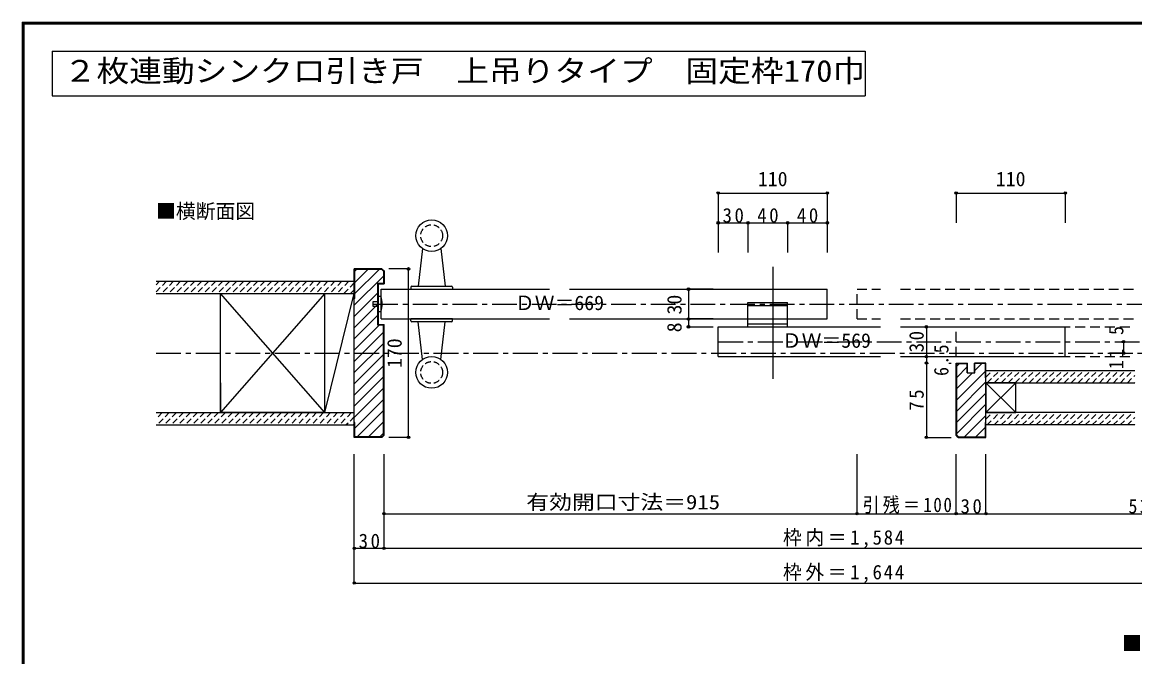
# Model space of a CAD drawing. Units: millimetres at full size, sheet at 1:5. Extents: x -973 to 977, y -718 to 696.
# Drawn here: x -973 to 149, y 56 to 696 of the extents above; entities that cross this region are included whole.
import ezdxf
from ezdxf.enums import TextEntityAlignment as Align

# ---------------------------------------------------------------- set-up
doc = ezdxf.new("R2010")
doc.units = ezdxf.units.MM
doc.header["$LTSCALE"] = 5
doc.header["$PDMODE"] = 32
doc.header["$PDSIZE"] = 2.5
for name, pattern in [('CHAIN1', [8, 5, -1, 1, -1]), ('DASHED1', [1.8, 1.2, -0.6]), ('DASHED2', [3, 2, -1])]:
    doc.linetypes.add(name, pattern=pattern)
for name, color, linetype in [('0-1_通り芯', 4, 'CHAIN1'), ('0-2_柱', 3, 'Continuous'), ('0-3_仕上げ', 2, 'Continuous'), ('0-4_枠', 3, 'Continuous'), ('0-5_ケーシング', 3, 'Continuous'), ('0-6_扉', 7, 'Continuous'), ('0-7_金物', 7, 'Continuous'), ('0-A_文字', 7, 'Continuous'), ('0-B_寸法', 7, 'Continuous'), ('0-C_ハッチ', 4, 'DASHED1'), ('F-1_枠', 6, 'Continuous')]:
    doc.layers.add(name, color=color, linetype=linetype)
doc.styles.add('ＭＳ ゴシック', font='')
doc.styles.get('ＭＳ ゴシック').set_extended_font_data('MS Gothic')

msp = doc.modelspace()

# ---------------------------------------------------------------- linework, layer by layer
at = {"layer": '0-1_通り芯'}
for p, q in [((-271.449, 373.494), (318.551, 373.494)), ((-838.449, 361.994), (548.552, 361.994))]:
    msp.add_line(p, q, dxfattribs=at)
at = {"layer": '0-2_柱'}
for p, q in [((-773.328, 421.994), (-668.328, 421.994)), ((-773.328, 301.994), (-773.328, 421.994)), ((-668.328, 301.994), (-668.328, 421.994)), ((-773.328, 331.994), (-773.328, 301.994)), ((-1.448, 331.994), (-1.448, 301.994)), ((28.552, 331.994), (-1.448, 331.994)), ((28.552, 301.994), (28.552, 331.994)), ((-668.328, 301.994), (-773.328, 301.994)), ((-1.448, 301.994), (28.552, 301.994))]:
    msp.add_line(p, q, dxfattribs=at)
at = {"layer": '0-2_柱', "color": 7}
for p, q in [((-668.328, 421.994), (-773.328, 301.994)), ((-668.328, 301.994), (-773.328, 421.994)), ((-668.328, 301.994), (-638.449, 421.994)), ((-1.448, 331.994), (28.552, 301.994)), ((28.552, 331.994), (-1.448, 301.994))]:
    msp.add_line(p, q, dxfattribs=at)
at = {"layer": '0-3_仕上げ'}
for p, q in [((-838.449, 434.494), (-638.449, 434.494)), ((-838.449, 421.994), (-638.449, 421.994)), ((-1.448, 344.494), (148.551, 344.494)), ((-1.448, 331.994), (148.551, 331.994)), ((-838.449, 301.994), (-638.449, 301.994)), ((148.551, 301.994), (-1.448, 301.994)), ((-838.449, 289.494), (-638.449, 289.494)), ((148.551, 289.494), (-1.448, 289.494))]:
    msp.add_line(p, q, dxfattribs=at)
at = {"layer": '0-4_枠'}
for p, q in [((-610.57, 446.994), (-638.449, 446.994)), ((-638.449, 276.994), (-638.449, 446.994)), ((-610.777, 446.494), (-637.949, 446.494)), ((-637.949, 416.994), (-637.949, 446.494)), ((-610.777, 446.494), (-608.949, 444.665)), ((-610.57, 446.994), (-608.449, 444.872)), ((-608.949, 444.665), (-608.949, 432.494)), ((-608.449, 444.872), (-608.449, 431.994)), ((-614.949, 432.494), (-608.949, 432.494)), ((-614.449, 431.994), (-614.449, 390.994)), ((-614.449, 431.994), (-608.449, 431.994)), ((-637.949, 416.994), (-638.449, 416.994)), ((-614.449, 390.994), (-608.449, 390.994)), ((-608.949, 279.322), (-608.949, 390.494)), ((-608.449, 279.115), (-608.449, 390.994)), ((-31.449, 351.994), (-19.899, 351.994)), ((-31.449, 279.115), (-31.449, 351.994)), ((-30.949, 351.494), (-20.399, 351.494)), ((-30.949, 279.322), (-30.949, 351.494)), ((-20.399, 341.994), (-20.399, 351.494)), ((-19.899, 341.994), (-19.899, 351.994)), ((-12.999, 341.994), (-12.999, 351.994)), ((-1.449, 351.994), (-12.999, 351.994)), ((-12.499, 341.994), (-12.499, 351.494)), ((-1.949, 351.494), (-12.499, 351.494)), ((-1.949, 336.994), (-1.949, 351.494)), ((-1.449, 276.994), (-1.449, 351.994)), ((-20.399, 341.994), (-12.499, 341.994)), ((-1.949, 336.994), (-1.449, 336.994)), ((-637.949, 291.994), (-638.449, 291.994)), ((-637.949, 277.494), (-637.949, 291.994)), ((-610.57, 276.994), (-638.449, 276.994)), ((-610.777, 277.494), (-637.949, 277.494)), ((-610.777, 277.494), (-608.949, 279.322)), ((-610.57, 276.994), (-608.449, 279.115)), ((-29.327, 276.994), (-31.449, 279.115)), ((-29.12, 277.494), (-30.949, 279.322)), ((-29.327, 276.994), (-1.449, 276.994)), ((-29.12, 277.494), (-1.949, 277.494))]:
    msp.add_line(p, q, dxfattribs=at)
for points in [[(-614.949, 432.494), (-614.949, 390.494), (-608.949, 390.494)], [(-1.949, 277.494), (-1.949, 291.994), (-1.449, 291.994)]]:
    msp.add_lwpolyline(points, dxfattribs=at)
at = {"layer": '0-5_ケーシング'}
for p, q in [((-569.699, 467.438), (-573.949, 429.494)), ((-551.199, 467.438), (-546.949, 429.494)), ((-581.449, 428.494), (-581.449, 426.494)), ((-581.449, 426.494), (-539.449, 426.494)), ((-580.449, 429.494), (-540.449, 429.494)), ((-539.449, 428.494), (-539.449, 426.494)), ((-539.449, 396.494), (-581.449, 396.494)), ((-581.449, 394.494), (-581.449, 396.494)), ((-540.449, 393.494), (-580.449, 393.494)), ((-569.699, 355.549), (-573.949, 393.494)), ((-551.199, 355.549), (-546.949, 393.494)), ((-539.449, 394.494), (-539.449, 396.494))]:
    msp.add_line(p, q, dxfattribs=at)
for centre in [(-560.449, 480.494), (-560.449, 342.494)]:
    msp.add_circle(centre, 16, dxfattribs=at)
at = {"layer": '0-5_ケーシング', "linetype": 'DASHED1'}
for centre in [(-560.449, 480.494), (-560.449, 342.494)]:
    msp.add_circle(centre, 11, dxfattribs=at)
at = {"layer": '0-5_ケーシング'}
for centre, start, end in [((-580.449, 428.494), 90, 180), ((-540.449, 428.494), 0, 90), ((-580.449, 394.494), 180, 270), ((-540.449, 394.494), 270, 0)]:
    msp.add_arc(centre, 1, start, end, dxfattribs=at)
at = {"layer": '0-6_扉', "color": 3}
msp.add_line((-216.449, 448.994), (-216.449, 335.994), dxfattribs=at)
at = {"layer": '0-6_扉', "color": 6}
for p, q in [((-611.449, 426.494), (-441.544, 426.494)), ((-611.449, 396.494), (-611.449, 426.494)), ((-421.544, 426.494), (-161.449, 426.494)), ((-161.449, 396.494), (-161.449, 426.494)), ((-611.449, 396.494), (-441.544, 396.494)), ((-421.544, 396.494), (-161.449, 396.494)), ((-271.449, 358.494), (-271.449, 388.494)), ((-271.449, 388.494), (-107.672, 388.494)), ((-87.672, 388.494), (78.551, 388.494)), ((78.551, 358.494), (78.551, 388.494)), ((-271.449, 358.494), (-107.672, 358.494)), ((-87.672, 358.494), (78.551, 358.494))]:
    msp.add_line(p, q, dxfattribs=at)
at = {"layer": '0-6_扉', "color": 2, "linetype": 'DASHED2'}
for p, q in [((-131.449, 396.494), (-131.449, 426.494)), ((-131.449, 426.494), (-107.672, 426.494)), ((-87.672, 426.494), (148.551, 426.494)), ((-131.449, 396.494), (-107.672, 396.494)), ((-87.672, 396.494), (148.551, 396.494)), ((-31.449, 388.494), (148.551, 388.494)), ((-31.449, 358.494), (-31.449, 388.494)), ((-31.449, 358.494), (148.551, 358.494))]:
    msp.add_line(p, q, dxfattribs=at)
at = {"layer": '0-7_金物'}
for p, q in [((-619.449, 408.994), (-619.449, 413.994)), ((-619.449, 413.994), (-614.449, 413.994)), ((-614.449, 408.994), (-619.449, 408.994)), ((-614.449, 403.994), (-611.449, 403.994))]:
    msp.add_line(p, q, dxfattribs=at)
at = {"layer": '0-7_金物', "color": 2}
for p, q in [((-241.449, 412.994), (-201.449, 412.994)), ((-241.449, 388.494), (-241.449, 412.994)), ((-241.449, 409.994), (-201.449, 409.994)), ((-201.449, 388.494), (-201.449, 412.994)), ((-241.449, 391.494), (-201.449, 391.494)), ((-241.449, 388.494), (-201.449, 388.494))]:
    msp.add_line(p, q, dxfattribs=at)
at = {"layer": '0-7_金物'}
msp.add_lwpolyline([(-611.449, 418.994), (-614.449, 418.994), (-614.449, 403.994)], dxfattribs=at)
msp.add_arc((-639.074, 411.494), 28.625, 344.81071, 15.18929, dxfattribs=at)
at = {"layer": '0-A_文字', "color": 3}
for p, q in [((-943.333, 666.667), (-943.333, 621.667)), ((-943.333, 666.667), (-123.214, 666.667)), ((-123.214, 666.667), (-123.214, 621.667)), ((-943.333, 621.667), (-123.214, 621.667))]:
    msp.add_line(p, q, dxfattribs=at)
at = {"layer": '0-B_寸法', "color": 4}
for p, q in [((-271.449, 523.494), (-271.449, 463.494)), ((-271.449, 523.494), (-161.449, 523.494)), ((-161.449, 523.494), (-161.449, 463.494)), ((-31.449, 523.494), (-31.449, 493.494)), ((-31.449, 523.494), (78.551, 523.494)), ((78.551, 523.494), (78.551, 493.494)), ((-271.449, 493.494), (-241.449, 493.494)), ((-241.449, 493.494), (-241.449, 463.494)), ((-241.449, 493.494), (-201.449, 493.494)), ((-201.449, 493.494), (-201.449, 463.494)), ((-201.449, 493.494), (-161.449, 493.494)), ((-583.789, 446.994), (-603.789, 446.994)), ((-583.789, 276.994), (-583.789, 446.994)), ((-276.449, 426.494), (-301.495, 426.494)), ((-301.495, 426.494), (-301.495, 388.494)), ((-276.449, 396.494), (-301.495, 396.494)), ((-301.495, 388.494), (-276.449, 388.494)), ((-61.495, 388.494), (-36.449, 388.494)), ((-61.495, 388.494), (-61.495, 358.494)), ((137.388, 373.494), (137.388, 361.994)), ((-61.495, 358.494), (-61.495, 351.993)), ((-61.495, 358.494), (-59.387, 358.494)), ((-61.495, 351.993), (-61.495, 276.993)), ((-61.495, 351.993), (-59.387, 351.993)), ((-38.953, 358.494), (-36.449, 358.494)), ((-38.953, 351.993), (-36.449, 351.993)), ((-583.789, 276.994), (-603.789, 276.994)), ((-61.495, 276.993), (-36.449, 276.993)), ((-638.449, 129.994), (-638.449, 259.994)), ((-608.449, 164.994), (-608.449, 259.994)), ((-131.449, 199.994), (-131.449, 259.994)), ((-31.449, 199.994), (-31.449, 259.994)), ((-1.449, 199.994), (-1.449, 259.994)), ((-608.449, 199.994), (-131.449, 199.994)), ((-131.449, 199.994), (-31.449, 199.994)), ((-31.449, 199.994), (318.551, 199.994)), ((-608.449, 164.994), (-638.449, 164.994)), ((318.551, 164.994), (-608.449, 164.994)), ((-638.449, 129.994), (348.551, 129.994))]:
    msp.add_line(p, q, dxfattribs=at)
at = {"layer": '0-B_寸法', "color": 4, "linetype": 'CHAIN1'}
msp.add_line((-619.449, 411.494), (318.551, 411.494), dxfattribs=at)
at = {"layer": '0-B_寸法'}
for p in [(-271.449, 523.494), (-161.449, 523.494), (-31.449, 523.494), (78.551, 523.494), (-271.449, 493.494), (-241.449, 493.494), (-201.449, 493.494), (-161.449, 493.494), (-583.789, 446.994), (-301.495, 426.494), (-301.495, 396.494), (-301.495, 388.494), (-61.495, 388.494), (137.388, 373.494), (-61.495, 358.494), (137.388, 361.994), (-61.495, 351.993), (-583.789, 276.994), (-61.495, 276.993), (-608.449, 199.994), (-131.449, 199.994), (-31.449, 199.994), (-1.449, 199.994), (-638.449, 164.994), (-608.449, 164.994), (-638.449, 129.994)]:
    msp.add_point(p, dxfattribs=at)
at = {"layer": '0-C_ハッチ', "linetype": 'Continuous'}
for p, q in [((-638.449, 410.248), (-608.949, 439.748)), ((-637.949, 433.376), (-624.831, 446.494)), ((-637.949, 422.062), (-613.517, 446.494)), ((-637.949, 444.689), (-636.144, 446.494)), ((-638.449, 398.935), (-614.949, 422.434)), ((-638.449, 387.621), (-614.949, 411.121)), ((-638.449, 376.307), (-614.949, 399.807)), ((-638.449, 364.994), (-612.948, 390.494)), ((-638.449, 353.68), (-608.949, 383.18)), ((-638.449, 342.366), (-608.949, 371.866)), ((-638.449, 331.052), (-608.949, 360.552)), ((-638.449, 319.739), (-608.949, 349.239)), ((-28.235, 351.494), (-30.949, 348.78)), ((-20.399, 348.017), (-30.949, 337.467)), ((-5.608, 351.494), (-12.499, 344.603)), ((-638.449, 308.425), (-608.949, 337.925)), ((-1.949, 343.839), (-30.949, 314.839)), ((-15.108, 341.994), (-30.949, 326.153)), ((-638.449, 297.111), (-608.949, 326.611)), ((-1.449, 333.026), (-30.949, 303.526)), ((-637.949, 286.297), (-608.949, 315.298)), ((-1.449, 321.712), (-30.949, 292.212)), ((-635.439, 277.494), (-608.949, 303.984)), ((-1.449, 310.398), (-30.949, 280.898)), ((-624.125, 277.494), (-608.949, 292.67)), ((-1.449, 299.084), (-23.039, 277.494)), ((-612.811, 277.494), (-608.949, 281.356)), ((-1.949, 287.271), (-11.726, 277.494))]:
    msp.add_line(p, q, dxfattribs=at)
at = {"layer": '0-C_ハッチ'}
for p, q in [((-827.728, 434.494), (-838.449, 423.773)), ((-834.799, 434.494), (-838.449, 430.844)), ((-820.657, 434.494), (-833.157, 421.994)), ((-813.586, 434.494), (-826.086, 421.994)), ((-806.515, 434.494), (-819.015, 421.994)), ((-799.444, 434.494), (-811.944, 421.994)), ((-792.373, 434.494), (-804.873, 421.994)), ((-785.302, 434.494), (-797.802, 421.994)), ((-778.231, 434.494), (-790.731, 421.994)), ((-771.16, 434.494), (-783.66, 421.994)), ((-764.089, 434.494), (-776.589, 421.994)), ((-757.017, 434.494), (-769.517, 421.994)), ((-749.946, 434.494), (-762.446, 421.994)), ((-742.875, 434.494), (-755.375, 421.994)), ((-735.804, 434.494), (-748.304, 421.994)), ((-728.733, 434.494), (-741.233, 421.994)), ((-721.662, 434.494), (-734.162, 421.994)), ((-714.591, 434.494), (-727.091, 421.994)), ((-707.52, 434.494), (-720.02, 421.994)), ((-700.449, 434.494), (-712.949, 421.994)), ((-693.378, 434.494), (-705.878, 421.994)), ((-686.307, 434.494), (-698.807, 421.994)), ((-679.236, 434.494), (-691.736, 421.994)), ((-672.165, 434.494), (-684.665, 421.994)), ((-665.094, 434.494), (-677.594, 421.994)), ((-658.023, 434.494), (-670.523, 421.994)), ((-650.951, 434.494), (-663.451, 421.994)), ((-643.88, 434.494), (-656.38, 421.994)), ((-638.449, 432.854), (-649.309, 421.994)), ((-638.449, 425.783), (-642.238, 421.994)), ((-1.448, 337.823), (5.222, 344.494)), ((-0.207, 331.994), (12.293, 344.494)), ((6.864, 331.994), (19.364, 344.494)), ((13.935, 331.994), (26.435, 344.494)), ((21.006, 331.994), (33.506, 344.494)), ((28.077, 331.994), (40.577, 344.494)), ((35.149, 331.994), (47.649, 344.494)), ((42.22, 331.994), (54.72, 344.494)), ((49.291, 331.994), (61.791, 344.494)), ((56.362, 331.994), (68.862, 344.494)), ((63.433, 331.994), (75.933, 344.494)), ((70.504, 331.994), (83.004, 344.494)), ((77.575, 331.994), (90.075, 344.494)), ((84.646, 331.994), (97.146, 344.494)), ((91.717, 331.994), (104.217, 344.494)), ((98.788, 331.994), (111.288, 344.494)), ((105.859, 331.994), (118.359, 344.494)), ((112.93, 331.994), (125.43, 344.494)), ((120.001, 331.994), (132.501, 344.494)), ((127.072, 331.994), (139.572, 344.494)), ((134.143, 331.994), (146.643, 344.494)), ((141.215, 331.994), (148.551, 339.33)), ((148.286, 331.994), (148.551, 332.259)), ((-832.091, 301.994), (-838.449, 295.636)), ((-825.02, 301.994), (-837.52, 289.494)), ((-817.949, 301.994), (-830.449, 289.494)), ((-810.878, 301.994), (-823.378, 289.494)), ((-803.807, 301.994), (-816.307, 289.494)), ((-796.736, 301.994), (-809.236, 289.494)), ((-789.665, 301.994), (-802.165, 289.494)), ((-782.594, 301.994), (-795.094, 289.494)), ((-775.523, 301.994), (-788.023, 289.494)), ((-768.451, 301.994), (-780.951, 289.494)), ((-761.38, 301.994), (-773.88, 289.494)), ((-754.309, 301.994), (-766.809, 289.494)), ((-747.238, 301.994), (-759.738, 289.494)), ((-740.167, 301.994), (-752.667, 289.494)), ((-733.096, 301.994), (-745.596, 289.494)), ((-726.025, 301.994), (-738.525, 289.494)), ((-718.954, 301.994), (-731.454, 289.494)), ((-711.883, 301.994), (-724.383, 289.494)), ((-704.812, 301.994), (-717.312, 289.494)), ((-697.741, 301.994), (-710.241, 289.494)), ((-690.67, 301.994), (-703.17, 289.494)), ((-683.599, 301.994), (-696.099, 289.494)), ((-676.528, 301.994), (-689.028, 289.494)), ((-669.457, 301.994), (-681.957, 289.494)), ((-662.385, 301.994), (-674.885, 289.494)), ((-655.314, 301.994), (-667.814, 289.494)), ((-648.243, 301.994), (-660.743, 289.494)), ((-641.172, 301.994), (-653.672, 289.494)), ((-638.449, 297.646), (-646.601, 289.494)), ((-1.448, 295.397), (5.149, 301.994)), ((-0.28, 289.494), (12.22, 301.994)), ((6.791, 289.494), (19.291, 301.994)), ((13.862, 289.494), (26.362, 301.994)), ((20.933, 289.494), (33.433, 301.994)), ((28.004, 289.494), (40.504, 301.994)), ((35.075, 289.494), (47.575, 301.994)), ((42.146, 289.494), (54.646, 301.994)), ((49.217, 289.494), (61.717, 301.994)), ((56.288, 289.494), (68.788, 301.994)), ((63.359, 289.494), (75.859, 301.994)), ((70.43, 289.494), (82.93, 301.994)), ((77.501, 289.494), (90.001, 301.994)), ((84.572, 289.494), (97.072, 301.994)), ((91.643, 289.494), (104.143, 301.994)), ((98.715, 289.494), (111.215, 301.994)), ((105.786, 289.494), (118.286, 301.994)), ((112.857, 289.494), (125.357, 301.994)), ((119.928, 289.494), (132.428, 301.994)), ((126.999, 289.494), (139.499, 301.994)), ((134.07, 289.494), (146.57, 301.994)), ((141.141, 289.494), (148.551, 296.904)), ((-638.449, 290.575), (-639.53, 289.494)), ((148.212, 289.494), (148.551, 289.833))]:
    msp.add_line(p, q, dxfattribs=at)
at = {"layer": 'F-1_枠'}
for p, q in [((-973.347, 695.833), (-973.347, -700.833)), ((-973.347, 695.833), (976.653, 695.833)), ((-972.514, 695.833), (-972.514, -700.833)), ((-971.68, 695.833), (-971.68, -700.833)), ((-973.347, 695), (976.653, 695)), ((-973.347, 694.167), (976.653, 694.167))]:
    msp.add_line(p, q, dxfattribs=at)

# ---------------------------------------------------------------- texts
at = {"layer": '0-A_文字', "color": 3, "style": 'ＭＳ ゴシック', "width": 1.1}
msp.add_text('２枚連動シンクロ引き戸\u3000上吊りタイプ\u3000固定枠170巾', height=21.99, dxfattribs=at).set_placement((-931.458, 629.167), align=Align.BOTTOM_LEFT)
at = {"layer": '0-A_文字', "style": 'ＭＳ ゴシック'}
for s, p in [('■横断面図', (-838.449, 493.494)), ('■振れ止め金具取り付け', (135.888, 57.56))]:
    msp.add_text(s, height=14.66, dxfattribs=at).set_placement(p, align=Align.BOTTOM_LEFT)
at = {"layer": '0-B_寸法', "style": 'ＭＳ ゴシック'}
for s, p in [('110', (-231.449, 525.994)), ('110', (8.551, 525.994)), ('ＤＷ＝669', (-476.544, 400.994)), ('ＤＷ＝569', (-207.346, 362.994))]:
    msp.add_text(s, height=14.66, dxfattribs=at).set_placement(p, align=Align.BOTTOM_LEFT)
for s, p in [('30', (-303.995, 400.994)), ('8', (-303.995, 382.994)), ('170', (-586.289, 346.994))]:
    msp.add_text(s, height=14.66, rotation=90, dxfattribs=at).set_placement(p, align=Align.BOTTOM_LEFT)
at = {"layer": '0-B_寸法', "style": 'ＭＳ ゴシック', "width": 1.15}
msp.add_text('有効開口寸法＝915', height=14.66, dxfattribs=at).set_placement((-464.949, 199.994), align=Align.BOTTOM_LEFT)
at = {"layer": '0-B_寸法', "char_height": 14.66, "attachment_point": 7, "style": 'ＭＳ ゴシック'}
for s, insert in [('\\T1.27;\\W0.95;30', (-267.074, 493.494)), ('\\T1.27;\\W0.95;40', (-232.074, 493.494)), ('\\T1.27;\\W0.95;40', (-192.074, 493.494)), ('\\T1.2;\\W0.85;引残＝100', (-125.824, 199.994)), ('\\T1.27;\\W0.95;30', (-27.074, 199.994)), ('\\T1.27;\\W0.9;539', (142.301, 199.994)), ('\\T1.27;\\W0.95;30', (-634.074, 164.994)), ('\\T1.19;\\W0.95;枠内＝1,584', (-206.193, 164.994)), ('\\T1.19;\\W0.95;枠外＝1,644', (-206.193, 129.994))]:
    msp.add_mtext(s, dxfattribs=dict(at, insert=insert))
at = {"layer": '0-B_寸法', "char_height": 14.66, "attachment_point": 7, "rotation": 90, "style": 'ＭＳ ゴシック'}
for s, insert in [('\\T1.27;\\W0.95;30', (-63.995, 362.869)), ('\\T1.28;\\W0.9;11.5', (137.388, 345.869)), ('\\T1.27;\\W0.9;6.5', (-38.995, 338.994)), ('\\T1.27;\\W0.95;75', (-63.995, 303.868))]:
    msp.add_mtext(s, dxfattribs=dict(at, insert=insert))

doc.saveas('drawing.dxf')
